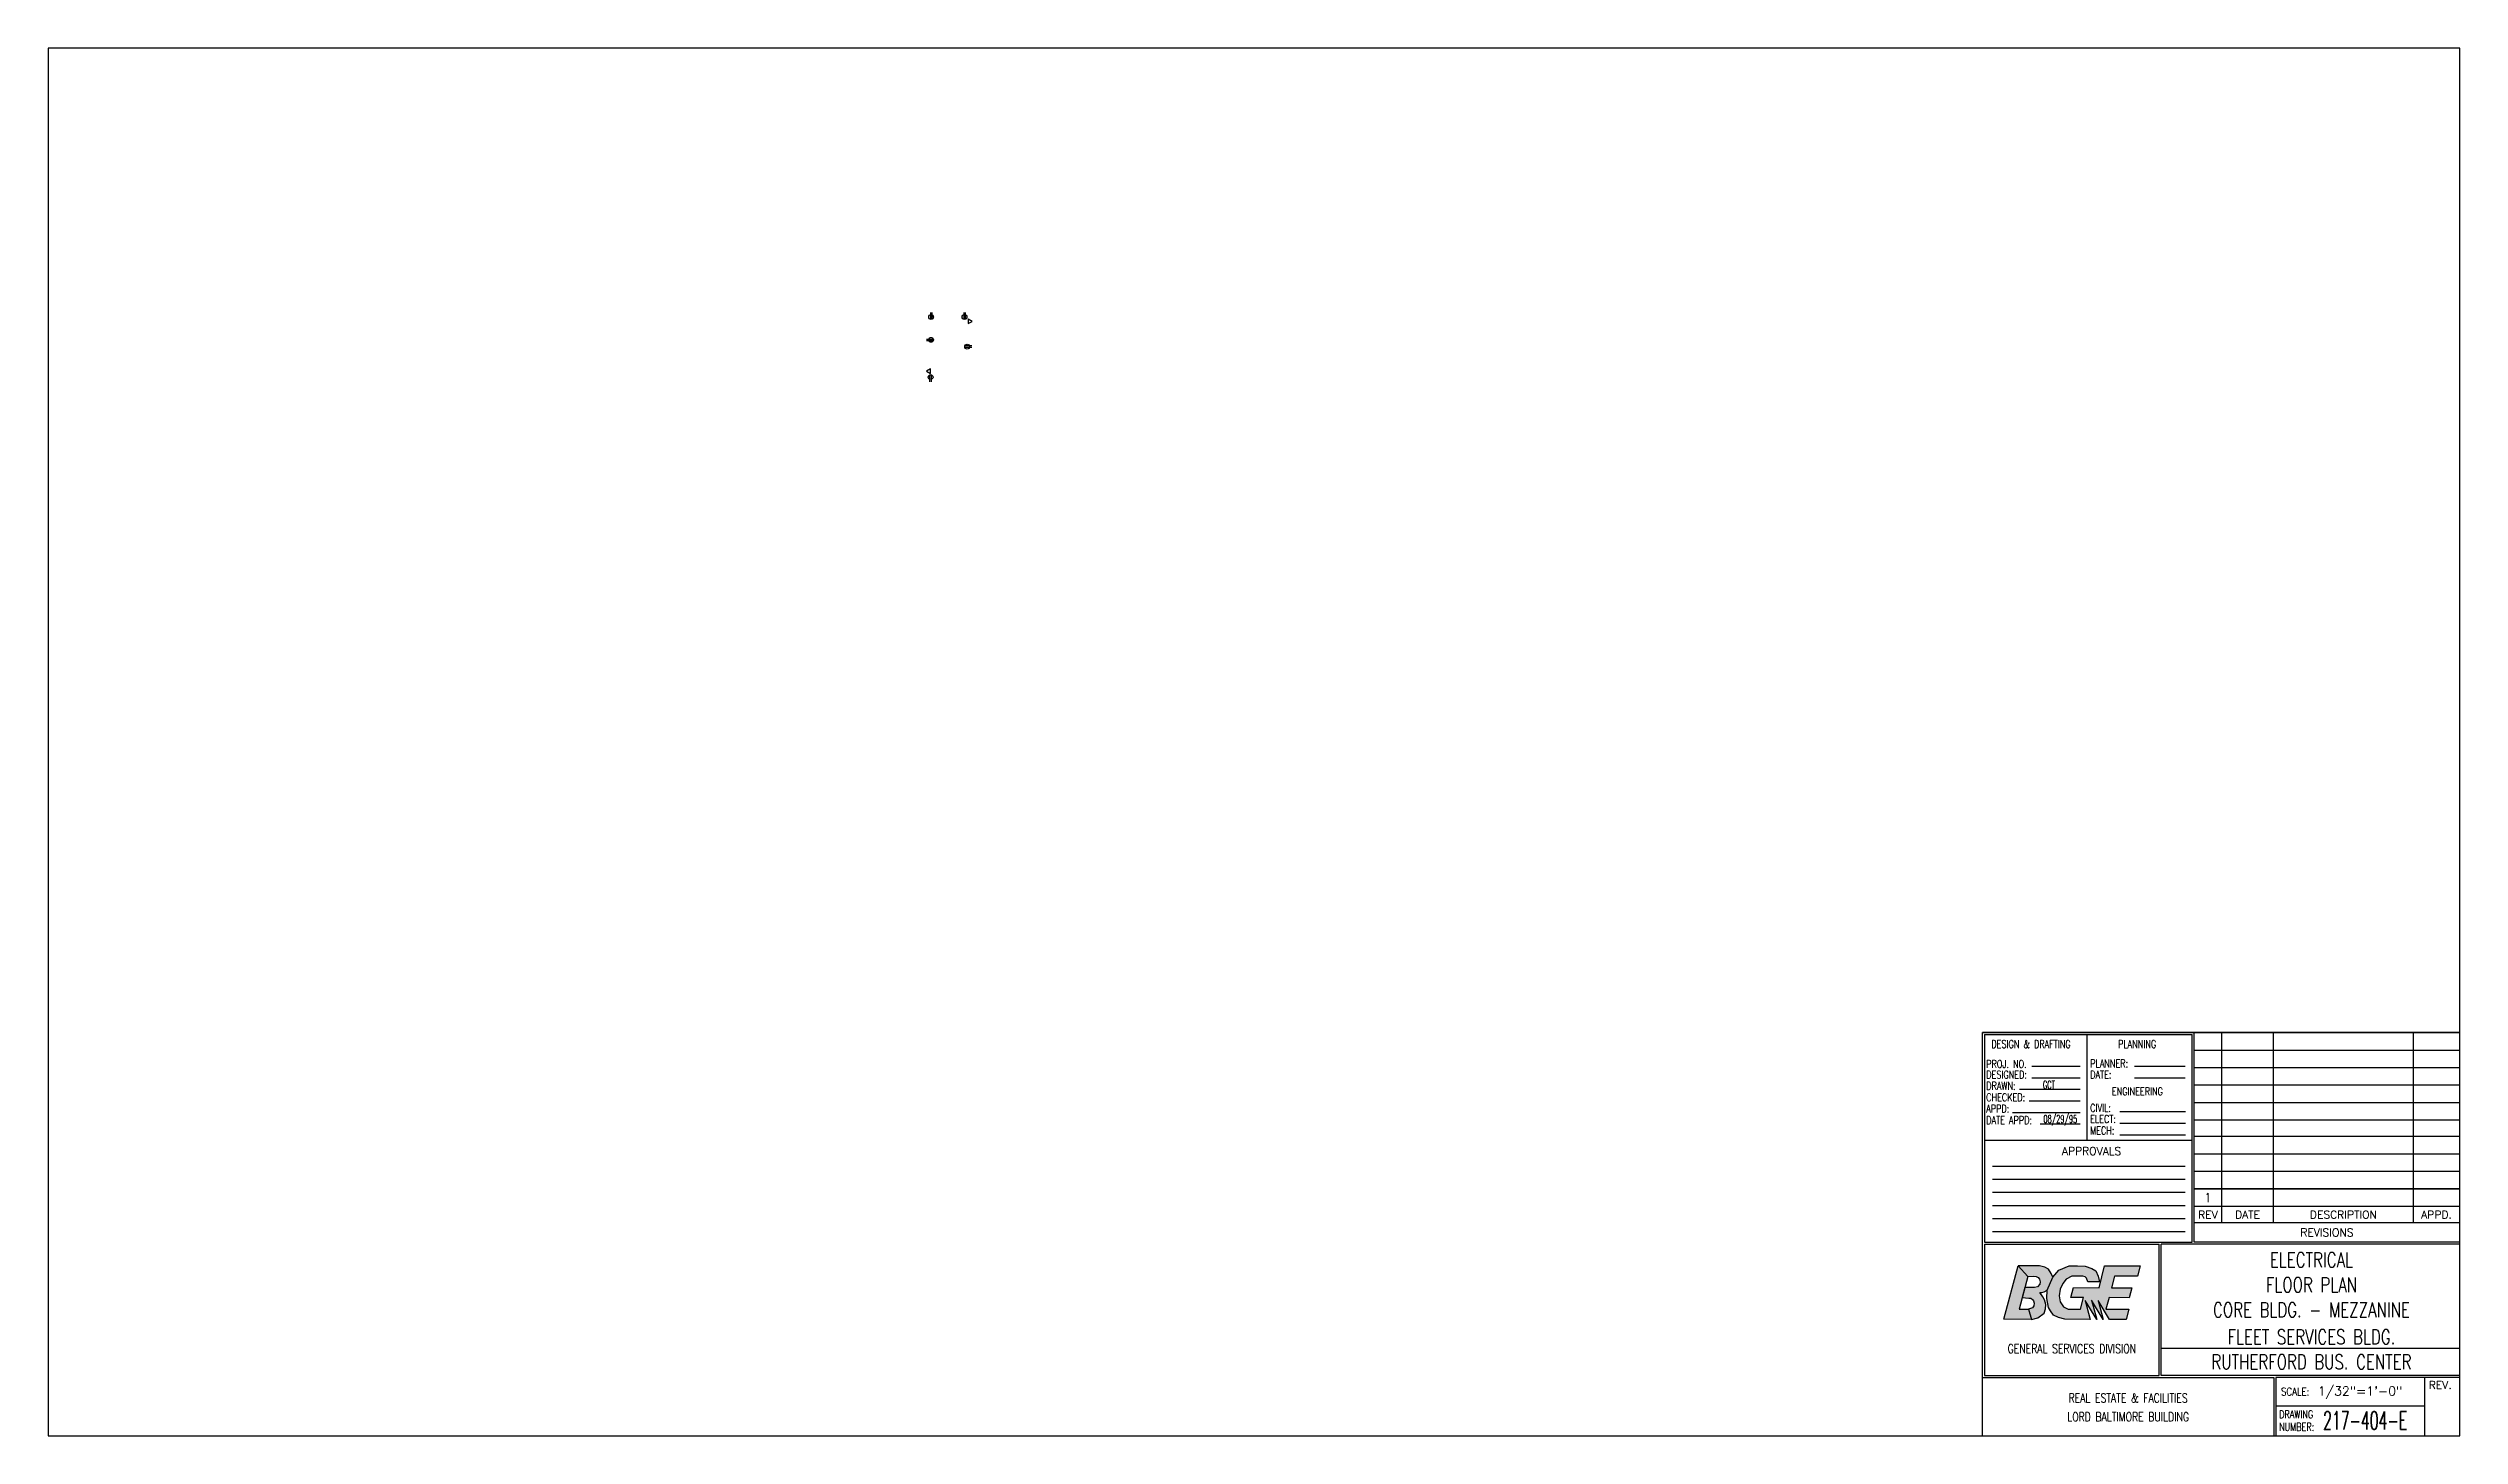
# Paper-space layout 'B 11x17' of a CAD drawing. Header units: inches. Extents: x 0 to 16.5, y 0 to 9.5.
# The model-space entities are those that its viewports show. They can reach past a viewport. Long polylines and large blocks are cut down to what shows.
import ezdxf
from ezdxf.enums import TextEntityAlignment as Align

# ---------------------------------------------------------------- set-up
doc = ezdxf.new("R2010")
doc.units = ezdxf.units.IN
doc.header["$MEASUREMENT"] = 0
doc.layers.get('0').update_dxf_attribs({"linetype": 'CONTINUOUS'})
doc.layers.add('E-PwrOutlet', color=95, linetype='CONTINUOUS', lineweight=30)
doc.layers.add('E-T', color=7, linetype='CONTINUOUS', lineweight=30)
doc.styles.add('BGE', font='simplex.shx')
doc.styles.get("Standard").update_dxf_attribs({"font": 'simplex.shx'})

# ---------------------------------------------------------------- blocks, each defined once
blk = doc.blocks.new('BSIZE')
for points in [[(13.478, 1.163), (13.544, 1.091), (13.486, 0.866), (13.549, 0.866), (13.569, 0.797), (13.38, 0.798)], [(13.478, 1.163), (13.544, 1.091), (13.585, 1.093), (13.602, 1.091), (13.616, 1.083), (13.625, 1.073), (13.628, 1.054), (13.626, 1.039), (13.61, 1.02), (13.591, 1.016), (13.524, 1.015), (13.507, 0.946), (13.551, 0.943), (13.566, 0.942), (13.577, 0.934), (13.584, 0.925), (13.588, 0.908), (13.586, 0.89), (13.577, 0.877), (13.55, 0.866), (13.569, 0.797), (13.612, 0.808), (13.656, 0.84), (13.665, 0.87), (13.668, 0.9), (13.659, 0.93), (13.647, 0.952), (13.626, 0.98), (13.641, 0.98), (13.657, 0.986), (13.677, 0.997), (13.715, 1.086), (13.704, 1.112), (13.685, 1.141), (13.661, 1.155), (13.625, 1.163)], [(13.677, 0.997), (13.715, 1.086), (13.756, 1.133), (13.827, 1.164), (13.885, 1.163), (13.937, 1.162), (13.982, 1.145), (14.01, 1.129), (14.026, 1.092), (14.036, 1.053), (13.955, 1.055), (13.946, 1.08), (13.936, 1.088), (13.922, 1.093), (13.885, 1.092), (13.846, 1.092), (13.808, 1.072), (13.784, 1.042), (13.767, 1.004), (13.76, 0.958), (13.767, 0.918), (13.789, 0.884), (13.82, 0.868), (13.904, 0.867), (13.925, 0.946), (13.839, 0.946), (13.857, 1.015), (14.033, 1.014), (14.07, 1.163), (14.314, 1.163), (14.295, 1.093), (14.138, 1.093), (14.117, 1.014), (14.257, 1.014), (14.239, 0.944), (14.1, 0.946), (14.079, 0.866), (14.236, 0.868), (14.217, 0.796), (14.104, 0.797), (14.025, 0.927), (14.059, 0.797), (13.981, 0.928), (14.016, 0.796), (13.938, 0.927), (13.971, 0.797), (13.798, 0.798), (13.755, 0.81), (13.72, 0.826), (13.7, 0.856), (13.686, 0.879), (13.674, 0.941)]]:
    blk.add_hatch(color=256).paths.add_polyline_path(points)
at = {"color": 7, "linetype": 'Continuous'}
for p, q in [((13.234, 0), (13.234, 2.761)), ((16.5, 2.761), (13.234, 2.761)), ((13.248, 2.747), (13.248, 1.326)), ((13.248, 2.747), (14.668, 2.747)), ((13.951, 2.023), (13.951, 2.747)), ((14.668, 1.326), (14.668, 2.747)), ((14.683, 1.326), (14.683, 2.761)), ((14.871, 1.458), (14.871, 2.761)), ((15.225, 1.458), (15.225, 2.761)), ((16.183, 1.458), (16.183, 2.761)), ((13.903, 2.528), (13.571, 2.528)), ((14.62, 2.528), (14.275, 2.528)), ((16.5, 2.639), (14.683, 2.639)), ((16.5, 2.519), (14.683, 2.519)), ((13.903, 2.37), (13.488, 2.37)), ((13.903, 2.449), (13.571, 2.449)), ((14.62, 2.449), (14.275, 2.449)), ((16.5, 2.4), (14.683, 2.4)), ((13.903, 2.212), (13.44, 2.212)), ((13.903, 2.291), (13.554, 2.291)), ((14.623, 2.217), (14.174, 2.217)), ((16.5, 2.28), (14.683, 2.28)), ((16.5, 2.161), (14.683, 2.161)), ((13.248, 2.023), (14.668, 2.023)), ((13.903, 2.133), (13.63, 2.133)), ((14.623, 2.138), (14.174, 2.138)), ((14.623, 2.059), (14.174, 2.059)), ((16.5, 2.048), (14.683, 2.048)), ((14.621, 1.844), (13.303, 1.844)), ((16.5, 1.929), (14.683, 1.929)), ((14.621, 1.754), (13.303, 1.754)), ((14.621, 1.665), (13.303, 1.665)), ((16.5, 1.809), (14.683, 1.809)), ((14.683, 1.69), (16.5, 1.69)), ((16.5, 1.69), (14.683, 1.69)), ((14.621, 1.575), (13.303, 1.575)), ((14.621, 1.485), (13.303, 1.485)), ((16.5, 1.57), (14.683, 1.57)), ((13.248, 1.326), (14.668, 1.326)), ((14.621, 1.396), (13.303, 1.396)), ((16.5, 1.458), (14.683, 1.458)), ((16.5, 1.326), (14.683, 1.326)), ((13.248, 1.312), (13.248, 0.413)), ((13.248, 1.312), (14.443, 1.312)), ((14.443, 0.413), (14.443, 1.312)), ((14.458, 0.413), (14.458, 1.312)), ((16.5, 1.312), (14.458, 1.312)), ((16.5, 0.597), (14.458, 0.597)), ((13.234, 0.399), (15.228, 0.399)), ((13.248, 0.413), (14.443, 0.413)), ((16.5, 0.413), (14.458, 0.413)), ((15.228, 0.399), (15.228, 0)), ((16.5, 0.399), (15.242, 0.399)), ((15.242, 0.399), (15.242, 0)), ((16.258, 0.399), (16.258, 0)), ((16.258, 0.204), (15.242, 0.204)), ((13.234, 0), (16.5, 0))]:
    blk.add_line(p, q, dxfattribs=at)
for points in [[(0, 0), (16.5, 0), (16.5, 9.5), (0, 9.5)], [(13.478, 1.163), (13.544, 1.091), (13.486, 0.866), (13.549, 0.866), (13.569, 0.797), (13.38, 0.798), (13.478, 1.163)], [(13.478, 1.163), (13.544, 1.091), (13.585, 1.093), (13.602, 1.091), (13.616, 1.083), (13.625, 1.073), (13.628, 1.054), (13.626, 1.039), (13.61, 1.02), (13.591, 1.016), (13.524, 1.015), (13.507, 0.946), (13.551, 0.943), (13.566, 0.942), (13.577, 0.934), (13.584, 0.925), (13.588, 0.908), (13.586, 0.89), (13.577, 0.877), (13.55, 0.866), (13.569, 0.797), (13.612, 0.808), (13.656, 0.84), (13.665, 0.87), (13.668, 0.9), (13.659, 0.93), (13.647, 0.952), (13.626, 0.98), (13.641, 0.98), (13.657, 0.986), (13.677, 0.997), (13.715, 1.086), (13.704, 1.112), (13.685, 1.141), (13.661, 1.155), (13.625, 1.163), (13.478, 1.163)], [(13.677, 0.997), (13.715, 1.086), (13.756, 1.133), (13.827, 1.164), (13.885, 1.163), (13.937, 1.162), (13.982, 1.145), (14.01, 1.129), (14.026, 1.092), (14.036, 1.053), (13.955, 1.055), (13.946, 1.08), (13.936, 1.088), (13.922, 1.093), (13.885, 1.092), (13.846, 1.092), (13.808, 1.072), (13.784, 1.042), (13.767, 1.004), (13.76, 0.958), (13.767, 0.918), (13.789, 0.884), (13.82, 0.868), (13.904, 0.867), (13.925, 0.946), (13.839, 0.946), (13.857, 1.015), (14.033, 1.014), (14.07, 1.163), (14.314, 1.163), (14.295, 1.093), (14.138, 1.093), (14.117, 1.014), (14.257, 1.014), (14.239, 0.944), (14.1, 0.946), (14.079, 0.866), (14.236, 0.868), (14.217, 0.796), (14.104, 0.797), (14.025, 0.927), (14.059, 0.797), (13.981, 0.928), (14.016, 0.796), (13.938, 0.927), (13.971, 0.797), (13.798, 0.798), (13.755, 0.81), (13.72, 0.826), (13.7, 0.856), (13.686, 0.879), (13.674, 0.941), (13.677, 0.997)]]:
    blk.add_lwpolyline(points, close=True)
at = {"style": 'BGE', "width": 0.75}
for s, height, p in [('DESIGN & DRAFTING', 0.05377, (13.295, 2.655)), ('PLANNING', 0.0538, (14.162, 2.655)), ('PROJ. NO.', 0.0538, (13.26, 2.519)), ('DESIGNED:', 0.0538, (13.26, 2.446)), ('PLANNER:', 0.0538, (13.971, 2.522)), ('DATE:', 0.0538, (13.971, 2.446)), ('CHECKED:', 0.0538, (13.26, 2.29)), ('DRAWN:', 0.0538, (13.26, 2.369)), ('ENGINEERING', 0.05377, (14.12, 2.331)), ('APPD:', 0.0538, (13.26, 2.213)), ('DATE APPD:', 0.0538, (13.26, 2.134)), ('CIVIL:', 0.0538, (13.971, 2.218)), ('ELECT:', 0.0538, (13.971, 2.142)), ('MECH:', 0.0538, (13.971, 2.063)), ('DRAWING', 0.0538, (15.264, 0.12)), ('NUMBER:', 0.0538, (15.264, 0.034))]:
    blk.add_text(s, height=height, dxfattribs=at).set_placement(p)
at = {"style": 'BGE'}
for s, p in [('APPROVALS', (13.778, 1.922)), ('REV.', (16.288, 0.321))]:
    blk.add_text(s, height=0.0538, dxfattribs=at).set_placement(p)
for s, height, p in [('REV', 0.0538, (14.777, 1.514)), ('DATE', 0.0538, (15.048, 1.514)), ('DESCRIPTION', 0.05377, (15.704, 1.514)), ('APPD.', 0.0538, (16.341, 1.514)), ('REVISIONS', 0.0538, (15.591, 1.392))]:
    blk.add_text(s, height=height, dxfattribs=at).set_placement(p, align=Align.MIDDLE_CENTER)
at = {"style": 'BGE', "width": 0.8}
blk.add_text('SCALE:', height=0.0538, dxfattribs=at).set_placement((15.374, 0.302), align=Align.MIDDLE_CENTER)
for tag, height, width, p in [('PROJECT#', 0.0538, 0.5, (13.727, 2.573)), ('DESIGNED', 0.0538, 0.5, (13.735, 2.487)), ('PLANNER', 0.0625, 0.5, (14.442, 2.575)), ('DATE', 0.0625, 0.5, (14.445, 2.488)), ('DRAWN', 0.0538, 0.5, (13.689, 2.403)), ('CHECKED', 0.0538, 0.5, (13.732, 2.329)), ('APPROVED', 0.0538, 0.5, (13.687, 2.246)), ('DATE_APPROVED', 0.0538, 0.5, (13.767, 2.169)), ('ELECT', 0.0625, 0.5, (14.399, 2.176)), ('CIVIL', 0.0625, 0.5, (14.399, 2.254)), ('MECH', 0.0625, 0.5, (14.399, 2.098)), ('DIVISION', 0.0618, 0.75, (13.846, 0.597))]:
    blk.add_attdef(tag, text='', height=height, dxfattribs=dict(width=width)).set_placement(p, align=Align.MIDDLE_CENTER)
for tag, p, height, width in [('APPROVALS_1', (13.313, 1.855), 0.0538, 0.5), ('APPROVALS_2', (13.313, 1.765), 0.0538, 0.5), ('APPROVALS_3', (13.314, 1.675), 0.0538, 0.5), ('APPROVALS_4', (13.313, 1.586), 0.0538, 0.5), ('APPROVALS_5', (13.313, 1.496), 0.0538, 0.5), ('APPROVALS_6', (13.313, 1.406), 0.0538, 0.5), ('DRAW', (15.565, 0.042), 0.125, 0.5625)]:
    blk.add_attdef(tag, p, '', height=height, dxfattribs=dict(width=width))
at = {"linetype": 'Continuous', "width": 0.75}
for tag, p in [('TITLE_1', (15.485, 1.205)), ('TITLE_2', (15.485, 1.034)), ('TITLE_3', (15.485, 0.862)), ('TITLE_4', (15.485, 0.677)), ('TITLE_5', (15.485, 0.506))]:
    blk.add_attdef(tag, text='', height=0.1, dxfattribs=at).set_placement(p, align=Align.MIDDLE_CENTER)
blk.add_attdef('SCALE', (15.528, 0.275), '', height=0.0625)
at = {"width": 0.75}
for tag, p in [('COMPANY_GROUP', (14.231, 0.259)), ('BUILDING_TITLE', (14.231, 0.13))]:
    blk.add_attdef(tag, text='', height=0.0618, dxfattribs=at).set_placement(p, align=Align.MIDDLE)
blk.add_attdef('REV#', text='', height=0.125).set_placement((16.379, 0.163), align=Align.MIDDLE_CENTER)
blk = doc.blocks.new('BSIZE-REV')
at = {"width": 0.8}
for tag, p in [('REV10', (14.777, 2.7)), ('REV10DATE', (15.048, 2.7)), ('REV10APPROVAL', (16.341, 2.7)), ('REV9', (14.777, 2.58)), ('REV8', (14.777, 2.461)), ('REV9DATE', (15.048, 2.58)), ('REV8DATE', (15.048, 2.461)), ('REV9APPROVAL', (16.341, 2.578)), ('REV8APPROVAL', (16.341, 2.458)), ('REV7', (14.777, 2.341)), ('REV7DATE', (15.048, 2.341)), ('REV7APPROVAL', (16.341, 2.339)), ('REV6', (14.777, 2.222)), ('REV6DATE', (15.048, 2.222)), ('REV6APPROVAL', (16.341, 2.219)), ('REV5', (14.777, 2.109)), ('REV4', (14.777, 1.99)), ('REV5DATE', (15.048, 2.109)), ('REV4DATE', (15.048, 1.99)), ('REV5APPROVAL', (16.341, 2.1)), ('REV4APPROVAL', (16.341, 1.987)), ('REV3', (14.777, 1.87)), ('REV3DATE', (15.048, 1.87)), ('REV3APPROVAL', (16.341, 1.868)), ('REV2', (14.777, 1.751)), ('REV1', (14.777, 1.631)), ('REV2DATE', (15.048, 1.751)), ('REV1DATE', (15.048, 1.631)), ('REV2APPROVAL', (16.341, 1.748)), ('REV1APPROVAL', (16.341, 1.629))]:
    blk.add_attdef(tag, text='', height=0.0625, dxfattribs=at).set_placement(p, align=Align.MIDDLE_CENTER)
at = {"width": 0.75}
for tag, p in [('REV10DESCRIPTION', (15.246, 2.668)), ('REV9DESCRIPTION', (15.246, 2.548)), ('REV8DESCRIPTION', (15.246, 2.429)), ('REV7DESCRIPTION', (15.246, 2.309)), ('REV6DESCRIPTION', (15.246, 2.19)), ('REV5DESCRIPTION', (15.246, 2.077)), ('REV4DESCRIPTION', (15.246, 1.958)), ('REV3DESCRIPTION', (15.246, 1.838)), ('REV2DESCRIPTION', (15.246, 1.719)), ('REV1DESCRIPTION', (15.246, 1.599))]:
    blk.add_attdef(tag, p, '', height=0.0625, dxfattribs=at)
blk = doc.blocks.new('SINK')
at = {"linetype": 'Continuous'}
for p, q in [((0, 0), (0, 1.5)), ((0.33, 0), (0.33, 1.5))]:
    blk.add_line(p, q, dxfattribs=at)
blk.add_circle((0.17, 1), 0.527, dxfattribs=at)

msp = doc.modelspace()

# ---------------------------------------------------------------- linework, layer by layer
at = {"layer": 'E-T'}
for points in [[(90575.3, 91698.8), (90575.3, 91686.8), (90585.7, 91692.8)], [(90476.2, 91555.9), (90476.2, 91567.9), (90465.8, 91561.9)]]:
    msp.add_lwpolyline(points, close=True, dxfattribs=at)

# ---------------------------------------------------------------- block references
at = {"layer": 'E-PwrOutlet', "xscale": 12, "yscale": 12, "zscale": 12}
for p, rotation in [((90480.1, 91716.2), 180), ((90567.8, 91716.2), 180), ((90465.8, 91646.2), 270), ((90584.8, 91624.2), 90)]:
    msp.add_blockref('SINK', p, dxfattribs=dict(at, rotation=rotation))
msp.add_blockref('SINK', (90474.8, 91534.2), dxfattribs=at)

psp = doc.layouts.new('B 11x17')

# ---------------------------------------------------------------- linework, layer by layer
at = {"linetype": 'Continuous', "flags": 128}
psp.add_lwpolyline([(0, 0), (13.234, 0), (13.234, 2.761), (16.5, 2.761), (16.5, 9.5), (0, 9.5)], close=True, dxfattribs=at)

# ---------------------------------------------------------------- block references
ref = psp.add_blockref('BSIZE', (0, 0))
ref.add_attrib('DRAW', '217-404-E', (15.565, 0.042), dxfattribs={"height": 0.125, "width": 0.5625})
ref.add_attrib('SCALE', '1/32"=1\'-0"', (15.528, 0.275), dxfattribs={"height": 0.0625})
ref.add_attrib('COMPANY_GROUP', 'REAL ESTATE & FACILITIES', dxfattribs={"height": 0.06182, "width": 0.75}).set_placement((14.231, 0.259), align=Align.MIDDLE)
ref.add_attrib('BUILDING_TITLE', 'LORD BALTIMORE BUILDING', dxfattribs={"height": 0.06182, "width": 0.75}).set_placement((14.231, 0.13), align=Align.MIDDLE)
ref.add_attrib('DRAWN', 'GCT', dxfattribs={"height": 0.0538, "width": 0.5}).set_placement((13.689, 2.403), align=Align.MIDDLE_CENTER)
ref.add_attrib('DATE_APPROVED', '08/29/95', dxfattribs={"height": 0.0538, "width": 0.5}).set_placement((13.767, 2.169), align=Align.MIDDLE_CENTER)
ref.add_attrib('TITLE_1', 'ELECTRICAL', dxfattribs={"linetype": 'Continuous', "height": 0.1, "width": 0.75}).set_placement((15.485, 1.205), align=Align.MIDDLE_CENTER)
ref.add_attrib('TITLE_2', 'FLOOR PLAN', dxfattribs={"linetype": 'Continuous', "height": 0.1, "width": 0.75}).set_placement((15.485, 1.034), align=Align.MIDDLE_CENTER)
ref.add_attrib('TITLE_3', 'CORE BLDG. - MEZZANINE', dxfattribs={"linetype": 'Continuous', "height": 0.1, "width": 0.75}).set_placement((15.485, 0.862), align=Align.MIDDLE_CENTER)
ref.add_attrib('TITLE_4', 'FLEET SERVICES BLDG.', dxfattribs={"linetype": 'Continuous', "height": 0.1, "width": 0.75}).set_placement((15.485, 0.677), align=Align.MIDDLE_CENTER)
ref.add_attrib('TITLE_5', 'RUTHERFORD BUS. CENTER', dxfattribs={"linetype": 'Continuous', "height": 0.1, "width": 0.75}).set_placement((15.485, 0.506), align=Align.MIDDLE_CENTER)
ref.add_attrib('DIVISION', 'GENERAL SERVICES DIVISION', dxfattribs={"height": 0.06182, "width": 0.75}).set_placement((13.846, 0.597), align=Align.MIDDLE_CENTER)
psp.add_blockref('BSIZE-REV', (0, 0)).add_auto_attribs({'REV1': '1'})

# ---------------------------------------------------------------- viewports
at = {"layer": '0', "linetype": 'Continuous', "view_target_point": (89477.785, 89266.89)}
vp = psp.add_viewport(center=(8.25, 4.75), size=(16.5, 9.5), view_center_point=(1848.686, 1320), view_height=3648, dxfattribs=at)
vp.dxf.flags = 0x10000  # cut along an outline
vp.dxf.clipping_boundary_handle = psp.add_lwpolyline([(0, 0), (13.234, 0), (13.234, 2.761), (16.5, 2.761), (16.5, 9.5), (0, 9.5)], format="xyb", close=True, dxfattribs={"invisible": 1}).dxf.handle

doc.saveas('drawing.dxf')
